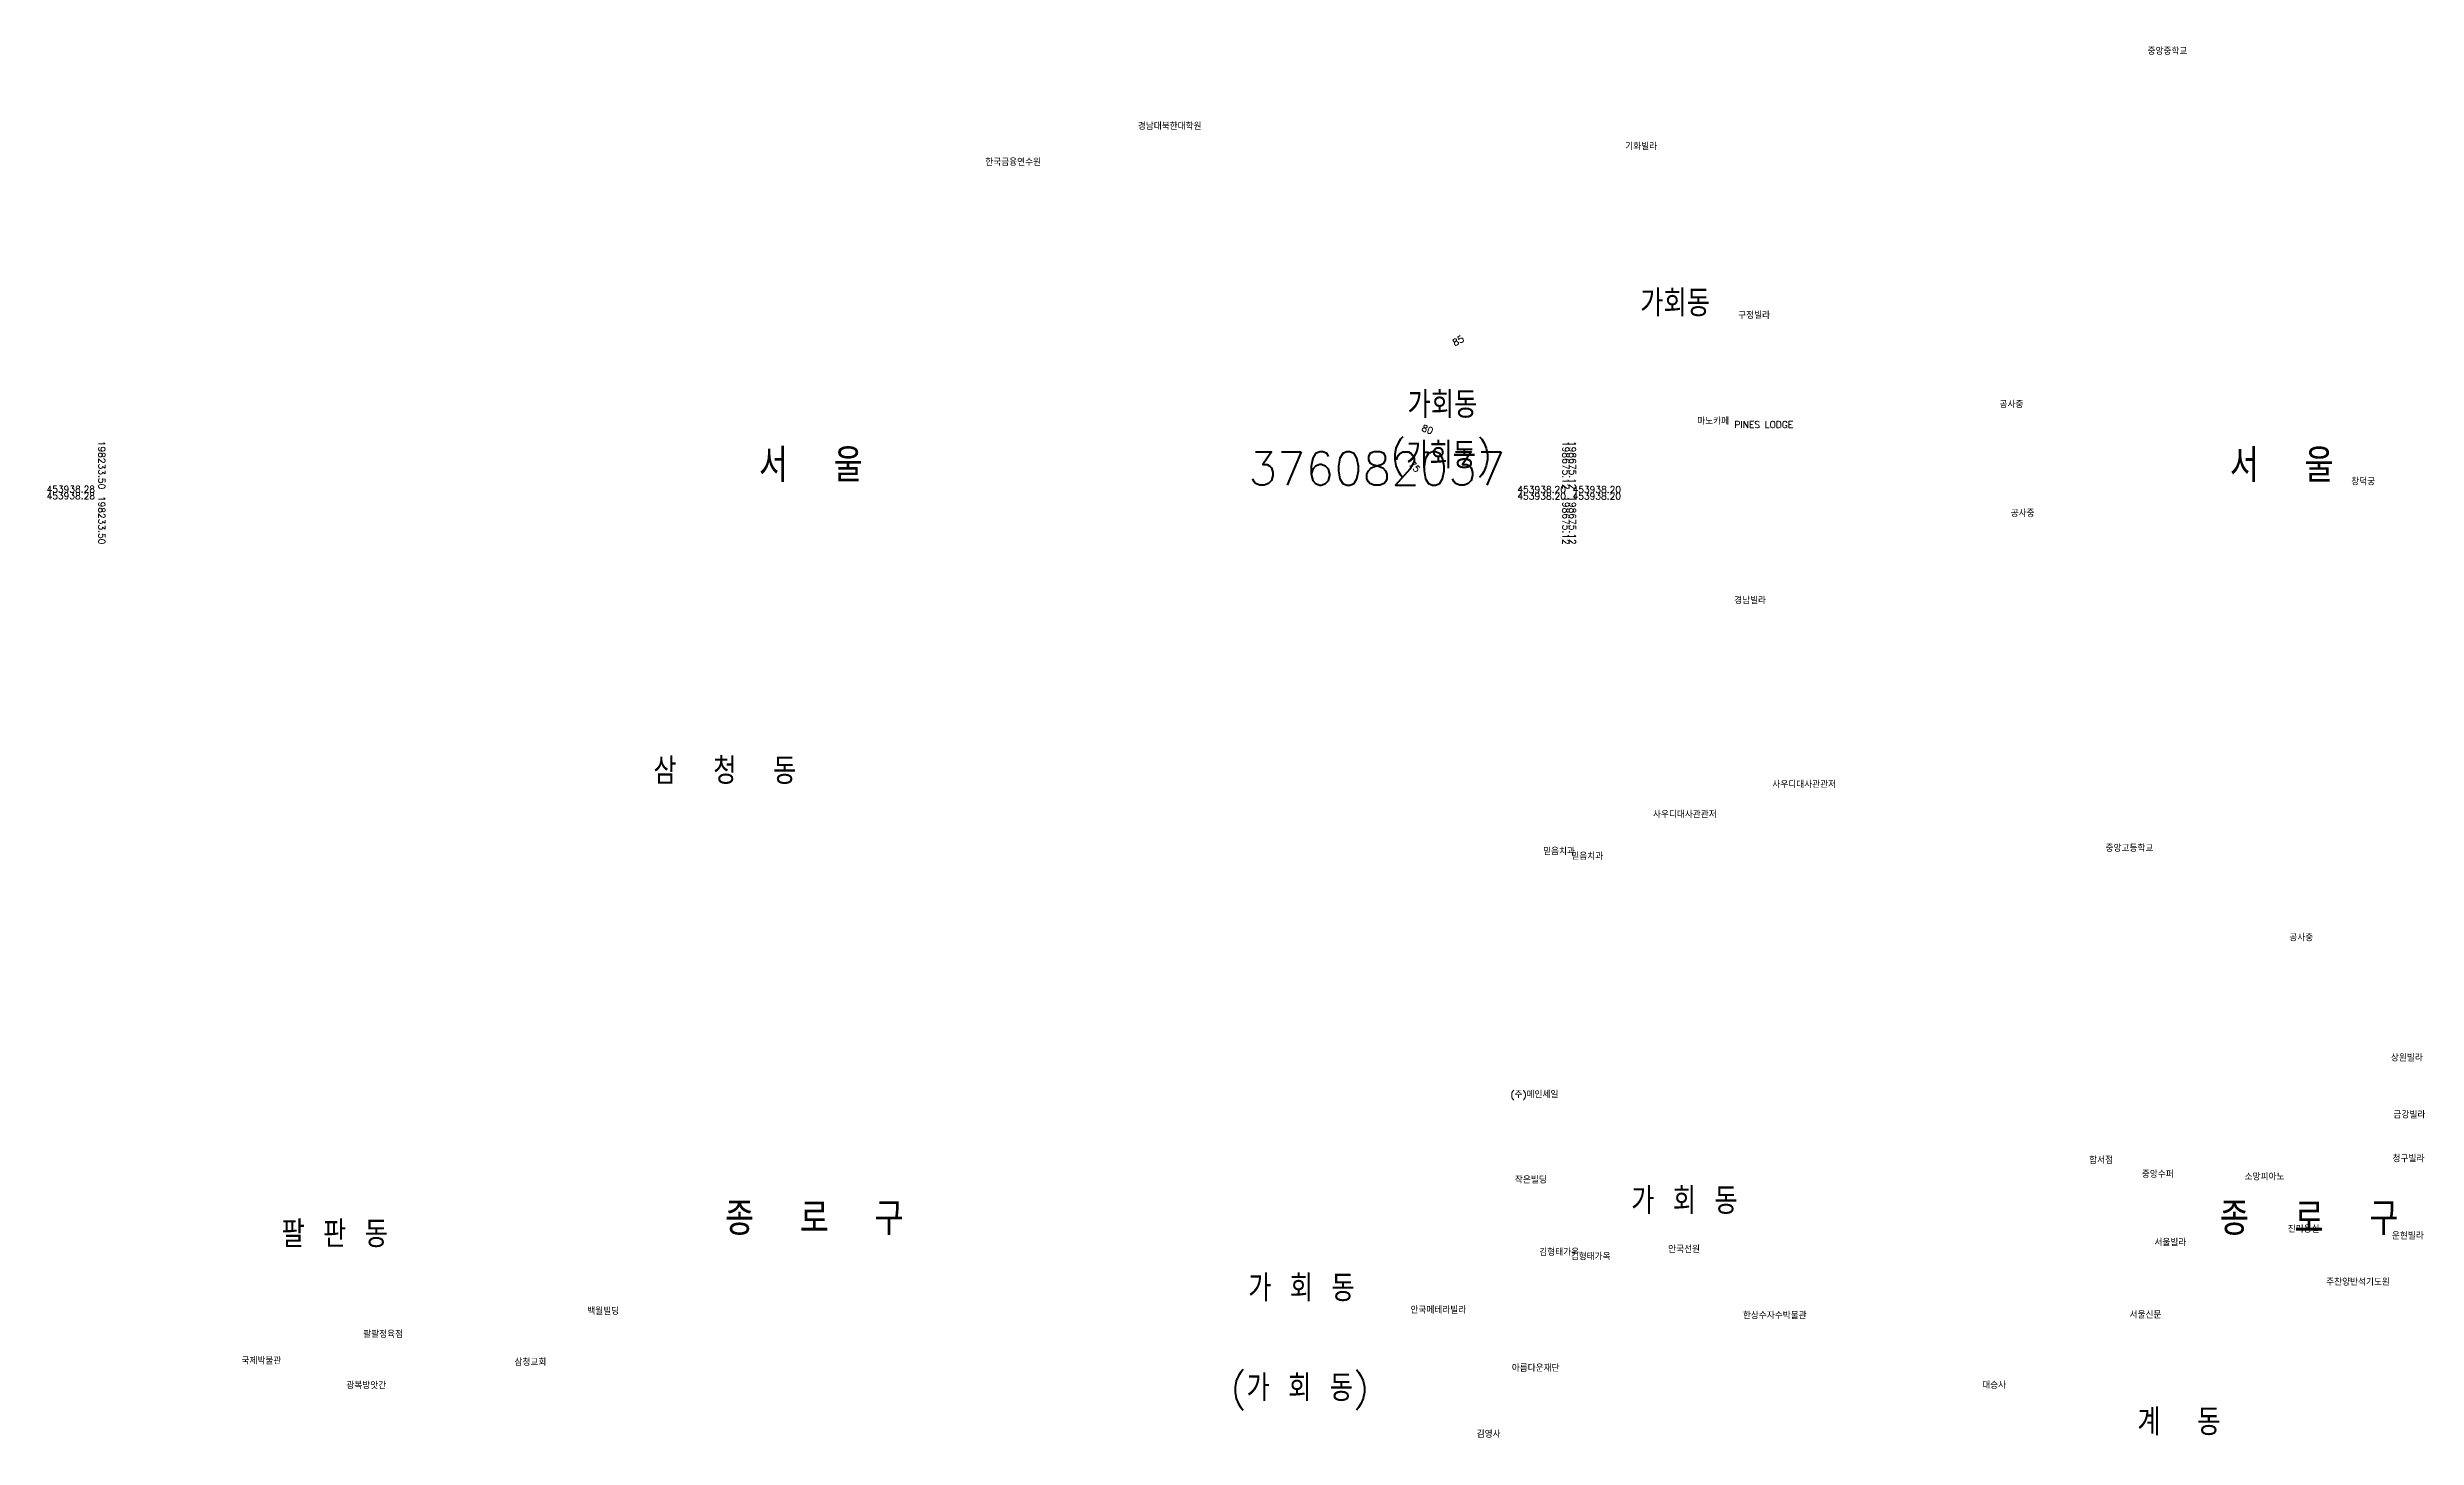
# Model space of a CAD drawing. Header units: feet. Extents: x -1222 to 199575, y -502 to 454509.
# Drawn here: x 198218 to 198930, y 453655 to 454072 of the extents above; entities that cross this region are included whole.
import ezdxf
from ezdxf.enums import TextEntityAlignment as Align

# ---------------------------------------------------------------- set-up
doc = ezdxf.new("R2010")
doc.units = ezdxf.units.FT
doc.header["$MEASUREMENT"] = 0
for name, color, linetype in [('CA0011', 7, 'CONTINUOUS'), ('ZC002', 7, 'CONTINUOUS'), ('ZC251', 7, 'CONTINUOUS'), ('ZC252', 7, 'CONTINUOUS'), ('ZC500', 7, 'CONTINUOUS'), ('ZC601', 7, 'CONTINUOUS')]:
    doc.layers.add(name, color=color, linetype=linetype)
doc.styles.add('GHS', font='ROMANS', dxfattribs={"bigfont": 'NGSW.shx'})
doc.styles.add('NGSW', font='ROMANS.shx', dxfattribs={"bigfont": 'NGSW.shx'})
doc.styles.get("Standard").update_dxf_attribs({"font": 'ROMANS.shx', "bigfont": 'NGSW.shx'})

msp = doc.modelspace()

# ---------------------------------------------------------------- texts
at = {"layer": 'CA0011'}
for s, rotation, p in [('85', 29, (198643.76, 453983.86)), ('80', 339, (198633.79, 453955.71)), ('75', 313, (198629.12, 453944.12))]:
    msp.add_text(s, height=2, rotation=rotation, dxfattribs=at).set_placement(p, align=Align.RIGHT)
at = {"layer": 'ZC002', "style": 'NGSW'}
for s, p in [('중앙중학교', (198848.76, 454069.77)), ('경남대북한대학원', (198545.59, 454047.24)), ('한국금융연수원', (198499.78, 454036.46)), ('기화빌라', (198691.94, 454041.18)), ('구정빌라', (198725.84, 453990.46)), ('마노카페', (198713.53, 453958.68)), ('PINES LODGE', (198724.72, 453957.68)), ('창덕궁', (198909.92, 453940.52)), ('경남빌라', (198724.63, 453904.84)), ('사우디대사관관저', (198736.1, 453849.6)), ('사우디대사관관저', (198700.26, 453840.59)), ('믿음치과', (198667.27, 453829.5)), ('중앙고등학교', (198836.15, 453830.46)), ('믿음치과', (198675.74, 453828.01)), ('상원빌라', (198921.83, 453767.52)), ('(주)메인세일', (198657.49, 453756.49)), ('금강빌라', (198922.6, 453750.43)), ('합서점', (198831.21, 453736.79)), ('청구빌라', (198922.32, 453737.25)), ('작은빌딩', (198658.81, 453730.86)), ('중앙수퍼', (198847.04, 453732.55)), ('소망피아노', (198877.9, 453731.79)), ('진미용실', (198890.84, 453716.1)), ('김형태가옥', (198666.13, 453709.14)), ('김형태가옥', (198675.57, 453707.84)), ('안국선원', (198704.81, 453710.03)), ('서울빌라', (198850.81, 453712.04)), ('운현빌라', (198922.13, 453714.08)), ('주찬양반석기도원', (198902.38, 453700.19)), ('백월빌딩', (198380.27, 453691.46)), ('안국메테라빌라', (198627.45, 453691.79)), ('한상수자수박물관', (198727.26, 453690.14)), ('서울신문', (198843.36, 453690.36)), ('팔팔정육점', (198313.01, 453684.49)), ('국제박물관', (198276.47, 453676.55)), ('삼청교회', (198358.43, 453676.12)), ('아름다운재단', (198657.87, 453674.35)), ('광복방앗간', (198307.96, 453669.14)), ('대승사', (198799.1, 453669.2)), ('김영사', (198647.33, 453654.52))]:
    msp.add_text(s, height=2, dxfattribs=at).set_placement(p)
at = {"layer": 'ZC251', "style": 'NGSW'}
for s, height, p in [('가회동', 8, (198696.43, 453991.16)), ('가회동', 8, (198626.55, 453960.68)), ('삼  청  동', 8, (198400.13, 453850.73)), ('종  로  구', 10, (198421.64, 453715.34)), ('가 회 동', 8, (198693.72, 453721.63)), ('종  로  구', 10, (198870.44, 453715.34)), ('팔 판 동', 8, (198288.48, 453711.64)), ('가 회 동', 8, (198578.72, 453695.43)), ('계  동', 8, (198845.7, 453655.22))]:
    msp.add_text(s, height=height, dxfattribs=at).set_placement(p)
at = {"layer": 'ZC252', "style": 'NGSW'}
for s, p in [('(가회동)', (198621.36, 453945.51)), ('(가 회 동)', (198573.43, 453665.46))]:
    msp.add_text(s, height=8, dxfattribs=at).set_placement(p)
at = {"layer": 'ZC500', "style": 'GHS'}
for p in [(198804.31, 453963.68), (198807.66, 453931.02), (198891.31, 453803.6)]:
    msp.add_text('공사중', height=2, dxfattribs=at).set_placement(p)
at = {"layer": 'ZC601', "style": 'NGSW'}
for s, p in [('198233.50', (198233.5, 453939.28)), ('198675.12', (198673.12, 453939.2)), ('198675.12', (198675.12, 453939.2))]:
    msp.add_text(s, height=2, rotation=270, dxfattribs=at).set_placement(p, align=Align.RIGHT)
for s, height, p in [('서  울', 10, (198431.81, 453941.49)), ('서  울', 10, (198873.44, 453941.42)), ('376082037', 10, (198578.82, 453940.51)), ('453938.20', 2, (198676.12, 453938.2)), ('453938.20', 2, (198676.12, 453936.2))]:
    msp.add_text(s, height=height, dxfattribs=at).set_placement(p)
for s, p in [('453938.28', (198232.5, 453938.28)), ('453938.28', (198232.5, 453936.28)), ('453938.20', (198674.12, 453938.2)), ('453938.20', (198674.12, 453936.2))]:
    msp.add_text(s, height=2, dxfattribs=at).set_placement(p, align=Align.RIGHT)
for s, p in [('198233.50', (198233.5, 453937.28)), ('198675.12', (198673.12, 453937.2)), ('198675.12', (198675.12, 453937.2))]:
    msp.add_text(s, height=2, rotation=270, dxfattribs=at).set_placement(p)

doc.saveas('drawing.dxf')
